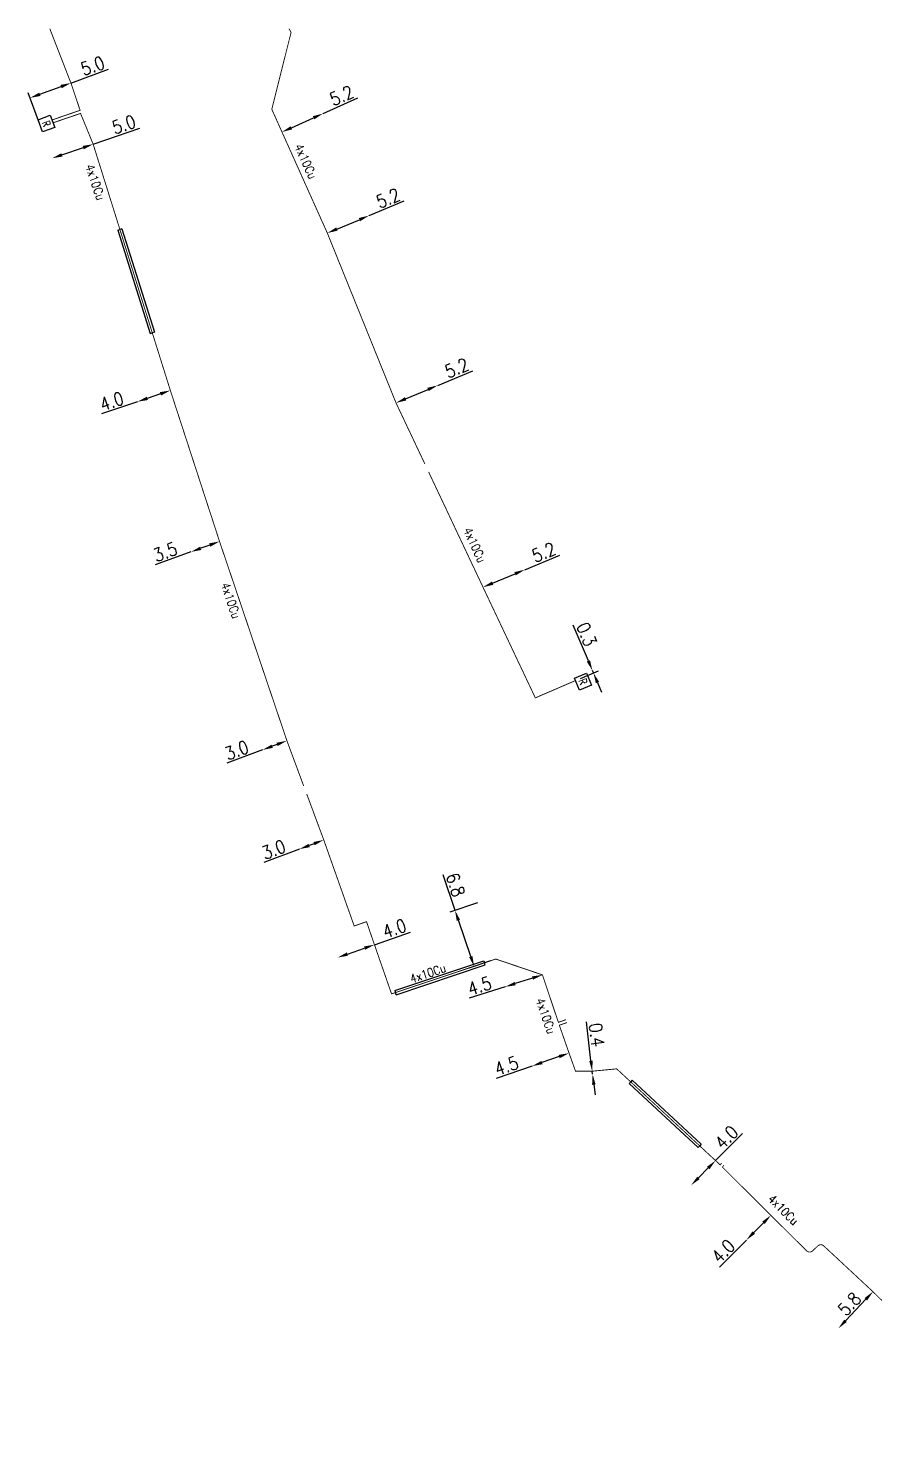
# Model space of a CAD drawing. Header units: millimetres. Extents: x 81122 to 82000, y 143040 to 144000.
# Drawn here: x 81122.5 to 81219.9, y 143837.7 to 144000 of the extents above; entities that cross this region are included whole.
import ezdxf
from ezdxf.enums import TextEntityAlignment as Align

# ---------------------------------------------------------------- set-up
doc = ezdxf.new("R2010")
doc.units = ezdxf.units.MM
doc.header["$PDMODE"] = 34
doc.linetypes.add('E_ST_Cu', pattern=[2000, 1000, 1000])
doc.layers.get('0').update_dxf_attribs({"linetype": 'CONTINUOUS'})
doc.layers.get('DEFPOINTS').update_dxf_attribs({"linetype": 'CONTINUOUS'})
for name, color, linetype in [('E_100', 3, 'CONTINUOUS'), ('E_200', 7, 'CONTINUOUS'), ('E_400', 7, 'CONTINUOUS')]:
    doc.layers.add(name, color=color, linetype=linetype)
doc.styles.add('M_ROMANS', font='ROMANS.shx', dxfattribs={"width": 0.75})
doc.styles.get("Standard").update_dxf_attribs({"font": 'romans.shx', "width": 0.85})
doc.dimstyles.get("Standard").update_dxf_attribs({"dimtxt": 1.5, "dimasz": 1.2, "dimexe": 0.625, "dimexo": 0.625, "dimgap": 0.25, "dimtad": 1, "dimdec": 1, "dimzin": 0, "dimdsep": 46, "dimtxsty": 'Standard', "dimcen": -0.5, "dimadec": 0, "dimazin": 0, "dimtfac": 1, "dimtdec": 1, "dimtmove": 0, "dimatfit": 3, "dimfxl": 0, "dimtolj": 1, "dimtzin": 0, "dimarcsym": 0})

# ---------------------------------------------------------------- blocks, each defined once
blk = doc.blocks.new('*D84')
at = {"layer": 'DEFPOINTS', "color": 0, "linetype": 'Continuous', "transparency": 16777216}
for p in [(81207.94, 143863.51), (81205.12, 143860.67), (81205.12, 143860.67)]:
    blk.add_point(p, dxfattribs=at)
at = {"layer": 'E_100', "color": 0, "linetype": 'Continuous', "lineweight": -2, "transparency": 16777216}
for p, q in [((81207.09, 143862.66), (81205.96, 143861.52)), ((81205.12, 143860.67), (81202.04, 143857.56))]:
    blk.add_line(p, q, dxfattribs=at)
at = {"layer": 'E_100', "color": 0, "linetype": 'Continuous', "transparency": 16777216}
for points in [[(81206.95, 143862.8), (81207.23, 143862.51), (81207.94, 143863.51)], [(81205.82, 143861.66), (81206.11, 143861.38), (81205.12, 143860.67)]]:
    blk.add_solid(points, dxfattribs=at)
at = {"layer": 'E_100', "color": 0, "linetype": 'Continuous', "transparency": 16777216, "insert": (81202.45, 143859.39), "char_height": 1.5, "attachment_point": 5, "rotation": 45.2472}
blk.add_mtext('\\A1;4.0', dxfattribs=at)
blk = doc.blocks.new('*D85')
at = {"layer": 'DEFPOINTS', "color": 0, "linetype": 'Continuous', "transparency": 16777216}
for p in [(81219.68, 143854.73), (81215.71, 143850.51), (81215.71, 143850.51)]:
    blk.add_point(p, dxfattribs=at)
at = {"layer": 'E_100', "color": 0, "linetype": 'Continuous', "lineweight": -2, "transparency": 16777216}
blk.add_line((81218.86, 143853.86), (81216.53, 143851.38), dxfattribs=at)
at = {"layer": 'E_100', "color": 0, "linetype": 'Continuous', "transparency": 16777216}
for points in [[(81218.72, 143854), (81219.01, 143853.72), (81219.68, 143854.73)], [(81216.39, 143851.52), (81216.68, 143851.25), (81215.71, 143850.51)]]:
    blk.add_solid(points, dxfattribs=at)
at = {"layer": 'E_100', "color": 0, "linetype": 'Continuous', "transparency": 16777216, "insert": (81216.97, 143853.31), "char_height": 1.5, "attachment_point": 5, "rotation": 46.7595}
blk.add_mtext('\\A1;5.8', dxfattribs=at)
blk = doc.blocks.new('*D86')
at = {"layer": 'DEFPOINTS', "color": 0, "linetype": 'Continuous', "transparency": 16777216}
for p in [(81184.72, 143882.17), (81180.47, 143880.68), (81180.47, 143880.68)]:
    blk.add_point(p, dxfattribs=at)
at = {"layer": 'E_100', "color": 0, "linetype": 'Continuous', "lineweight": -2, "transparency": 16777216}
for p, q in [((81183.58, 143881.77), (81181.6, 143881.08)), ((81180.47, 143880.68), (81176.34, 143879.24))]:
    blk.add_line(p, q, dxfattribs=at)
at = {"layer": 'E_100', "color": 0, "linetype": 'Continuous', "transparency": 16777216}
for points in [[(81183.52, 143881.96), (81183.65, 143881.58), (81184.72, 143882.17)], [(81181.54, 143881.27), (81181.67, 143880.89), (81180.47, 143880.68)]]:
    blk.add_solid(points, dxfattribs=at)
at = {"layer": 'E_100', "color": 0, "linetype": 'Continuous', "transparency": 16777216, "insert": (81177.51, 143880.71), "char_height": 1.5, "attachment_point": 5, "rotation": 19.2576}
blk.add_mtext('\\A1;4.5', dxfattribs=at)
blk = doc.blocks.new('*D87')
at = {"layer": 'DEFPOINTS', "color": 0, "linetype": 'Continuous', "transparency": 16777216}
for p in [(81177.37, 143889.8), (81177.37, 143889.8), (81181.66, 143891.17)]:
    blk.add_point(p, dxfattribs=at)
at = {"layer": 'E_100', "color": 0, "linetype": 'Continuous', "lineweight": -2, "transparency": 16777216}
for p, q in [((81177.37, 143889.8), (81173.21, 143888.48)), ((81180.52, 143890.8), (81178.52, 143890.17))]:
    blk.add_line(p, q, dxfattribs=at)
at = {"layer": 'E_100', "color": 0, "linetype": 'Continuous', "transparency": 16777216}
for points in [[(81178.46, 143890.36), (81178.58, 143889.97), (81177.37, 143889.8)], [(81180.46, 143890.99), (81180.58, 143890.61), (81181.66, 143891.17)]]:
    blk.add_solid(points, dxfattribs=at)
at = {"layer": 'E_100', "color": 0, "linetype": 'Continuous', "transparency": 16777216, "insert": (81174.42, 143889.91), "char_height": 1.5, "attachment_point": 5, "rotation": 17.6574}
blk.add_mtext('\\A1;4.5', dxfattribs=at)
blk = doc.blocks.new('*D88')
at = {"layer": 'DEFPOINTS', "color": 0, "linetype": 'Continuous', "transparency": 16777216}
for p in [(81201.58, 143869.81), (81198.76, 143866.97), (81198.76, 143866.97)]:
    blk.add_point(p, dxfattribs=at)
at = {"layer": 'E_100', "color": 0, "linetype": 'Continuous', "lineweight": -2, "transparency": 16777216}
for p, q in [((81201.58, 143869.81), (81204.66, 143872.91)), ((81199.61, 143867.82), (81200.73, 143868.96))]:
    blk.add_line(p, q, dxfattribs=at)
at = {"layer": 'E_100', "color": 0, "linetype": 'Continuous', "transparency": 16777216}
for points in [[(81200.59, 143869.1), (81200.87, 143868.81), (81201.58, 143869.81)], [(81199.47, 143867.96), (81199.75, 143867.68), (81198.76, 143866.97)]]:
    blk.add_solid(points, dxfattribs=at)
at = {"layer": 'E_100', "color": 0, "linetype": 'Continuous', "transparency": 16777216, "insert": (81202.83, 143872.49), "char_height": 1.5, "attachment_point": 5, "rotation": 45.2451}
blk.add_mtext('\\A1;4.0', dxfattribs=at)
blk = doc.blocks.new('*D89')
at = {"layer": 'DEFPOINTS', "color": 0, "linetype": 'Continuous', "transparency": 16777216}
for p in [(81174.79, 143899.67, 27.44), (81176.29, 143892.99, 27.66), (81173.8, 143892.14)]:
    blk.add_point(p, dxfattribs=at)
at = {"layer": 'E_100', "color": 0, "linetype": 'Continuous', "lineweight": -2, "transparency": 16777216}
for p, q in [((81171.6, 143898.59), (81170.22, 143902.67)), ((81174.2, 143899.47), (81171.01, 143898.38)), ((81173.41, 143893.28), (81171.99, 143897.45)), ((81175.69, 143892.79), (81173.2, 143891.94))]:
    blk.add_line(p, q, dxfattribs=at)
at = {"layer": 'E_100', "color": 0, "linetype": 'Continuous', "transparency": 16777216}
for points in [[(81172.18, 143897.51), (81171.8, 143897.38), (81171.6, 143898.59)], [(81173.6, 143893.34), (81173.22, 143893.22), (81173.8, 143892.14)]]:
    blk.add_solid(points, dxfattribs=at)
at = {"layer": 'E_100', "color": 0, "linetype": 'Continuous', "transparency": 16777216, "insert": (81171.66, 143901.52), "char_height": 1.5, "attachment_point": 5, "rotation": 288.7863}
blk.add_mtext('\\A1;6.8', dxfattribs=at)
blk = doc.blocks.new('*D90')
at = {"layer": 'DEFPOINTS', "color": 0, "linetype": 'Continuous', "transparency": 16777216}
for p in [(81156.5, 143906.69), (81153.7, 143905.63), (81153.7, 143905.63)]:
    blk.add_point(p, dxfattribs=at)
at = {"layer": 'E_100', "color": 0, "linetype": 'Continuous', "lineweight": -2, "transparency": 16777216}
for p, q in [((81155.38, 143906.26), (81154.82, 143906.05)), ((81153.7, 143905.63), (81149.61, 143904.08))]:
    blk.add_line(p, q, dxfattribs=at)
at = {"layer": 'E_100', "color": 0, "linetype": 'Continuous', "transparency": 16777216}
for points in [[(81154.75, 143906.24), (81154.89, 143905.86), (81153.7, 143905.63)], [(81155.31, 143906.45), (81155.45, 143906.08), (81156.5, 143906.69)]]:
    blk.add_solid(points, dxfattribs=at)
at = {"layer": 'E_100', "color": 0, "linetype": 'Continuous', "transparency": 16777216, "insert": (81150.74, 143905.58), "char_height": 1.5, "attachment_point": 5, "rotation": 20.7007}
blk.add_mtext('\\A1;3.0', dxfattribs=at)
blk = doc.blocks.new('*D91')
at = {"layer": 'DEFPOINTS', "color": 0, "linetype": 'Continuous', "transparency": 16777216}
for p in [(81162.33, 143894.64), (81158.09, 143893.16), (81158.09, 143893.16)]:
    blk.add_point(p, dxfattribs=at)
at = {"layer": 'E_100', "color": 0, "linetype": 'Continuous', "lineweight": -2, "transparency": 16777216}
for p, q in [((81162.33, 143894.64), (81166.46, 143896.08)), ((81159.22, 143893.56), (81161.2, 143894.25))]:
    blk.add_line(p, q, dxfattribs=at)
at = {"layer": 'E_100', "color": 0, "linetype": 'Continuous', "transparency": 16777216}
for points in [[(81161.14, 143894.44), (81161.27, 143894.06), (81162.33, 143894.64)], [(81159.16, 143893.75), (81159.29, 143893.37), (81158.09, 143893.16)]]:
    blk.add_solid(points, dxfattribs=at)
at = {"layer": 'E_100', "color": 0, "linetype": 'Continuous', "transparency": 16777216, "insert": (81164.63, 143896.51), "char_height": 1.5, "attachment_point": 5, "rotation": 19.2435}
blk.add_mtext('\\A1;4.0', dxfattribs=at)
blk = doc.blocks.new('*D92')
at = {"layer": 'DEFPOINTS', "color": 0, "linetype": 'Continuous', "transparency": 16777216}
for p in [(81152.26, 143918.1), (81149.45, 143917.04), (81149.45, 143917.04)]:
    blk.add_point(p, dxfattribs=at)
at = {"layer": 'E_100', "color": 0, "linetype": 'Continuous', "lineweight": -2, "transparency": 16777216}
for p, q in [((81151.13, 143917.67), (81150.57, 143917.46)), ((81149.45, 143917.04), (81145.36, 143915.5))]:
    blk.add_line(p, q, dxfattribs=at)
at = {"layer": 'E_100', "color": 0, "linetype": 'Continuous', "transparency": 16777216}
for points in [[(81150.5, 143917.65), (81150.64, 143917.28), (81149.45, 143917.04)], [(81151.06, 143917.86), (81151.2, 143917.49), (81152.26, 143918.1)]]:
    blk.add_solid(points, dxfattribs=at)
at = {"layer": 'E_100', "color": 0, "linetype": 'Continuous', "transparency": 16777216, "insert": (81146.49, 143917), "char_height": 1.5, "attachment_point": 5, "rotation": 20.6073}
blk.add_mtext('\\A1;3.0', dxfattribs=at)
blk = doc.blocks.new('*D93')
at = {"layer": 'DEFPOINTS', "color": 0, "linetype": 'Continuous', "transparency": 16777216}
for p in [(81144.51, 143941.02), (81141.22, 143939.82), (81141.22, 143939.82)]:
    blk.add_point(p, dxfattribs=at)
at = {"layer": 'E_100', "color": 0, "linetype": 'Continuous', "lineweight": -2, "transparency": 16777216}
for p, q in [((81143.38, 143940.61), (81142.35, 143940.23)), ((81141.22, 143939.82), (81137.11, 143938.32))]:
    blk.add_line(p, q, dxfattribs=at)
at = {"layer": 'E_100', "color": 0, "linetype": 'Continuous', "transparency": 16777216}
for points in [[(81142.28, 143940.42), (81142.41, 143940.04), (81141.22, 143939.82)], [(81143.31, 143940.8), (81143.45, 143940.42), (81144.51, 143941.02)]]:
    blk.add_solid(points, dxfattribs=at)
at = {"layer": 'E_100', "color": 0, "linetype": 'Continuous', "transparency": 16777216, "insert": (81138.26, 143939.81), "char_height": 1.5, "attachment_point": 5, "rotation": 20.0442}
blk.add_mtext('\\A1;3.5', dxfattribs=at)
blk = doc.blocks.new('*D94')
at = {"layer": 'DEFPOINTS', "color": 0, "linetype": 'Continuous', "transparency": 16777216}
for p in [(81138.85, 143958.39), (81135.07, 143957.09), (81135.07, 143957.09)]:
    blk.add_point(p, dxfattribs=at)
at = {"layer": 'E_100', "color": 0, "linetype": 'Continuous', "lineweight": -2, "transparency": 16777216}
for p, q in [((81137.72, 143958), (81136.2, 143957.48)), ((81135.07, 143957.09), (81130.93, 143955.68))]:
    blk.add_line(p, q, dxfattribs=at)
at = {"layer": 'E_100', "color": 0, "linetype": 'Continuous', "transparency": 16777216}
for points in [[(81137.65, 143958.19), (81137.78, 143957.81), (81138.85, 143958.39)], [(81136.14, 143957.67), (81136.27, 143957.29), (81135.07, 143957.09)]]:
    blk.add_solid(points, dxfattribs=at)
at = {"layer": 'E_100', "color": 0, "linetype": 'Continuous', "transparency": 16777216, "insert": (81132.11, 143957.14), "char_height": 1.5, "attachment_point": 5, "rotation": 18.8607}
blk.add_mtext('\\A1;4.0', dxfattribs=at)
blk = doc.blocks.new('*D95')
at = {"layer": 'DEFPOINTS', "color": 0, "linetype": 'Continuous', "transparency": 16777216}
for p in [(81129.97, 143986.71), (81125.24, 143985.09), (81125.24, 143985.09)]:
    blk.add_point(p, dxfattribs=at)
at = {"layer": 'E_100', "color": 0, "linetype": 'Continuous', "lineweight": -2, "transparency": 16777216}
for p, q in [((81129.97, 143986.71), (81135.33, 143988.54)), ((81126.38, 143985.48), (81128.84, 143986.32))]:
    blk.add_line(p, q, dxfattribs=at)
at = {"layer": 'E_100', "color": 0, "linetype": 'Continuous', "transparency": 16777216}
for points in [[(81126.31, 143985.67), (81126.44, 143985.29), (81125.24, 143985.09)], [(81128.77, 143986.51), (81128.9, 143986.13), (81129.97, 143986.71)]]:
    blk.add_solid(points, dxfattribs=at)
at = {"layer": 'E_100', "color": 0, "linetype": 'Continuous', "transparency": 16777216, "insert": (81133.5, 143988.97), "char_height": 1.5, "attachment_point": 5, "rotation": 18.8777}
blk.add_mtext('\\A1;5.0', dxfattribs=at)
blk = doc.blocks.new('E_200_01')
at = {"color": 0, "linetype": 'Continuous', "flags": 128}
blk.add_lwpolyline([(-0.75, -0.75), (-0.75, 0.75), (0.75, 0.75), (0.75, -0.75)], close=True, dxfattribs=at)
at = {"color": 0, "linetype": 'Continuous', "style": 'M_ROMANS', "width": 0.75}
blk.add_text('R', height=0.9, dxfattribs=at).set_placement((0, 0), align=Align.MIDDLE)
at = {"color": 0, "linetype": 'Continuous', "style": 'M_ROMANS', "width": 0.75, "flags": 3}
for tag, p in [('DEF_LEG', (0, -5)), ('DEF_COUP', (0, -7.5)), ('DEF_TYPE', (0, -10))]:
    blk.add_attdef(tag, text='', height=1.2, dxfattribs=at).set_placement(p, align=Align.MIDDLE)
blk = doc.blocks.new('*D96')
at = {"layer": 'DEFPOINTS', "color": 0, "linetype": 'Continuous', "transparency": 16777216}
for p in [(81169.61, 143958.97), (81169.61, 143958.97), (81164.81, 143956.96)]:
    blk.add_point(p, dxfattribs=at)
at = {"layer": 'E_100', "color": 0, "linetype": 'Continuous', "lineweight": -2, "transparency": 16777216}
for p, q in [((81169.61, 143958.97), (81173.64, 143960.66)), ((81165.92, 143957.42), (81168.5, 143958.51))]:
    blk.add_line(p, q, dxfattribs=at)
at = {"layer": 'E_100', "color": 0, "linetype": 'Continuous', "transparency": 16777216}
for points in [[(81168.42, 143958.69), (81168.58, 143958.32), (81169.61, 143958.97)], [(81165.84, 143957.61), (81165.99, 143957.24), (81164.81, 143956.96)]]:
    blk.add_solid(points, dxfattribs=at)
at = {"layer": 'E_100', "color": 0, "linetype": 'Continuous', "transparency": 16777216, "insert": (81171.79, 143960.97), "char_height": 1.5, "attachment_point": 5, "rotation": 22.7102}
blk.add_mtext('\\A1;5.2', dxfattribs=at)
blk = doc.blocks.new('*D97')
at = {"layer": 'DEFPOINTS', "color": 0, "linetype": 'Continuous', "transparency": 16777216}
for p in [(81179.62, 143937.77), (81179.62, 143937.77), (81174.82, 143935.76)]:
    blk.add_point(p, dxfattribs=at)
at = {"layer": 'E_100', "color": 0, "linetype": 'Continuous', "lineweight": -2, "transparency": 16777216}
for p, q in [((81179.62, 143937.77), (81183.65, 143939.46)), ((81175.93, 143936.23), (81178.51, 143937.31))]:
    blk.add_line(p, q, dxfattribs=at)
at = {"layer": 'E_100', "color": 0, "linetype": 'Continuous', "transparency": 16777216}
for points in [[(81178.44, 143937.49), (81178.59, 143937.12), (81179.62, 143937.77)], [(81175.85, 143936.41), (81176.01, 143936.04), (81174.82, 143935.76)]]:
    blk.add_solid(points, dxfattribs=at)
at = {"layer": 'E_100', "color": 0, "linetype": 'Continuous', "transparency": 16777216, "insert": (81181.8, 143939.77), "char_height": 1.5, "attachment_point": 5, "rotation": 22.7102}
blk.add_mtext('\\A1;5.2', dxfattribs=at)
blk = doc.blocks.new('*D98')
at = {"layer": 'DEFPOINTS', "color": 0, "linetype": 'Continuous', "transparency": 16777216}
for p in [(81161.71, 143978.5), (81161.71, 143978.5), (81156.91, 143976.49)]:
    blk.add_point(p, dxfattribs=at)
at = {"layer": 'E_100', "color": 0, "linetype": 'Continuous', "lineweight": -2, "transparency": 16777216}
for p, q in [((81161.71, 143978.5), (81165.74, 143980.19)), ((81158.02, 143976.95), (81160.6, 143978.03))]:
    blk.add_line(p, q, dxfattribs=at)
at = {"layer": 'E_100', "color": 0, "linetype": 'Continuous', "transparency": 16777216}
for points in [[(81160.53, 143978.22), (81160.68, 143977.85), (81161.71, 143978.5)], [(81157.94, 143977.14), (81158.1, 143976.77), (81156.91, 143976.49)]]:
    blk.add_solid(points, dxfattribs=at)
at = {"layer": 'E_100', "color": 0, "linetype": 'Continuous', "transparency": 16777216, "insert": (81163.89, 143980.5), "char_height": 1.5, "attachment_point": 5, "rotation": 22.7102}
blk.add_mtext('\\A1;5.2', dxfattribs=at)
blk = doc.blocks.new('*D99')
at = {"layer": 'DEFPOINTS', "color": 0, "linetype": 'Continuous', "transparency": 16777216}
for p in [(81156.42, 143990.24), (81156.42, 143990.24), (81151.68, 143988.11)]:
    blk.add_point(p, dxfattribs=at)
at = {"layer": 'E_100', "color": 0, "linetype": 'Continuous', "lineweight": -2, "transparency": 16777216}
for p, q in [((81156.42, 143990.24), (81160.41, 143992.04)), ((81152.77, 143988.6), (81155.33, 143989.75))]:
    blk.add_line(p, q, dxfattribs=at)
at = {"layer": 'E_100', "color": 0, "linetype": 'Continuous', "transparency": 16777216}
for points in [[(81152.69, 143988.78), (81152.86, 143988.42), (81151.68, 143988.11)], [(81155.24, 143989.93), (81155.41, 143989.57), (81156.42, 143990.24)]]:
    blk.add_solid(points, dxfattribs=at)
at = {"layer": 'E_100', "color": 0, "linetype": 'Continuous', "transparency": 16777216, "insert": (81158.55, 143992.3), "char_height": 1.5, "attachment_point": 5, "rotation": 24.2424}
blk.add_mtext('\\A1;5.2', dxfattribs=at)
blk = doc.blocks.new('*D100')
at = {"layer": 'DEFPOINTS', "color": 0, "linetype": 'Continuous', "transparency": 16777216}
for p in [(81187.38, 143880.09), (81187.38, 143880.09), (81187.43, 143879.74, 28)]:
    blk.add_point(p, dxfattribs=at)
at = {"layer": 'E_100', "color": 0, "linetype": 'Continuous', "lineweight": -2, "transparency": 16777216}
for p, q in [((81187.24, 143881.28), (81186.71, 143885.75)), ((81187.43, 143879.74), (81187.38, 143880.09)), ((81187.57, 143878.55), (81187.71, 143877.36))]:
    blk.add_line(p, q, dxfattribs=at)
at = {"layer": 'E_100', "color": 0, "linetype": 'Continuous', "transparency": 16777216}
for points in [[(81187.44, 143881.31), (81187.04, 143881.26), (81187.38, 143880.09)], [(81187.77, 143878.57), (81187.37, 143878.52), (81187.43, 143879.74)]]:
    blk.add_solid(points, dxfattribs=at)
at = {"layer": 'E_100', "color": 0, "linetype": 'Continuous', "transparency": 16777216, "insert": (81187.89, 143884.26), "char_height": 1.5, "attachment_point": 5, "rotation": 276.8069}
blk.add_mtext('\\A1;0.4', dxfattribs=at)
blk = doc.blocks.new('*D101')
at = {"layer": 'DEFPOINTS', "color": 0, "linetype": 'Continuous', "transparency": 16777216}
for p in [(81127.41, 143993.75), (81127.41, 143993.75), (81123.88, 143988.82)]:
    blk.add_point(p, dxfattribs=at)
at = {"layer": 'E_100', "color": 0, "linetype": 'Continuous', "lineweight": -2, "transparency": 16777216}
for p, q in [((81127.41, 143993.75), (81131.74, 143995.33)), ((81123.67, 143989.41), (81122.5, 143992.63)), ((81123.84, 143992.45), (81126.28, 143993.34))]:
    blk.add_line(p, q, dxfattribs=at)
at = {"layer": 'E_100', "color": 0, "linetype": 'Continuous', "transparency": 16777216}
for points in [[(81126.21, 143993.53), (81126.35, 143993.15), (81127.41, 143993.75)], [(81123.77, 143992.64), (81123.91, 143992.26), (81122.71, 143992.04)]]:
    blk.add_solid(points, dxfattribs=at)
at = {"layer": 'E_100', "color": 0, "linetype": 'Continuous', "transparency": 16777216, "insert": (81129.91, 143995.72), "char_height": 1.5, "attachment_point": 5, "rotation": 19.9869}
blk.add_mtext('\\A1;5.0', dxfattribs=at)
blk = doc.blocks.new('*D102')
at = {"layer": 'DEFPOINTS', "color": 0, "linetype": 'Continuous', "transparency": 16777216}
for p in [(81187.41, 143926.17), (81187.53, 143925.89), (81185.47, 143925.02)]:
    blk.add_point(p, dxfattribs=at)
at = {"layer": 'E_100', "color": 0, "linetype": 'Continuous', "lineweight": -2, "transparency": 16777216}
for p, q in [((81186.94, 143927.28), (81185.2, 143931.4)), ((81186.04, 143925.26), (81188.11, 143926.14)), ((81187.53, 143925.89), (81187.41, 143926.17)), ((81188, 143924.79), (81188.47, 143923.68))]:
    blk.add_line(p, q, dxfattribs=at)
at = {"layer": 'E_100', "color": 0, "linetype": 'Continuous', "transparency": 16777216}
for points in [[(81187.13, 143927.36), (81186.76, 143927.2), (81187.41, 143926.17)], [(81188.18, 143924.87), (81187.81, 143924.71), (81187.53, 143925.89)]]:
    blk.add_solid(points, dxfattribs=at)
at = {"layer": 'E_100', "color": 0, "linetype": 'Continuous', "transparency": 16777216, "insert": (81186.74, 143930.33), "char_height": 1.5, "attachment_point": 5, "rotation": 292.9887}
blk.add_mtext('\\A1;0.3', dxfattribs=at)

msp = doc.modelspace()

# ---------------------------------------------------------------- linework, layer by layer
at = {"layer": 'E_100', "linetype": 'E_ST_Cu', "const_width": 0.1, "flags": 128}
for points in [[(81124.98, 144000), (81127.41, 143993.75), (81128.47, 143990.61), (81125.24, 143989.5)], [(81152.5, 144000), (81152.74, 143999.57), (81152.74, 143999.57), (81152.74, 143999.57), (81152.74, 143999.57), (81150.52, 143990.73), (81151.69, 143988.12), (81156.91, 143976.49), (81164.81, 143956.96), (81168.14, 143949.92)], [(81184.37, 143886.02), (81183.49, 143885.71), (81181.66, 143891.17), (81176.29, 143892.99), (81164.3, 143888.98), (81162.33, 143894.64), (81161.42, 143897.29), (81160, 143896.79), (81156.5, 143906.69), (81156.5, 143906.69), (81154.54, 143911.97)], [(81184.47, 143885.68), (81183.6, 143885.38), (81184.72, 143882.17), (81185.46, 143880.1), (81187.38, 143880.09), (81190.2, 143880.36), (81202.11, 143869.31), (81202.27, 143869.51)]]:
    msp.add_lwpolyline(points, dxfattribs=at)
at = {"layer": 'E_100', "linetype": 'E_ST_Cu', "flags": 128}
for points in [[(81154.19, 143912.9, 0.1, 0.1, 0), (81152.26, 143918.1, 0.1, 0.1, 0), (81144.51, 143941.02, 0.1, 0.1, 0), (81138.85, 143958.39, 0.1, 0.1, 0), (81129.97, 143986.71, 0.1, 0.1, 0), (81128.52, 143990.25, 0.1, 0.1, 0), (81125.35, 143989.17, 0, 0, 0)], [(81168.56, 143949.02, 0.1, 0.1, 0), (81174.82, 143935.76, 0.1, 0.1, 0), (81174.82, 143935.76, 0.1, 0.1, 0), (81180.84, 143923.03, 0.1, 0.1, 0), (81185.46, 143925.02, 0, 0, 0)], [(81202.52, 143869.26, 0.1, 0.1, 0), (81202.36, 143869.06, 0.1, 0.1, 0), (81202.36, 143869.06, 0.1, 0.1, 0), (81207.94, 143863.51, 0.1, 0.1, 0), (81212.05, 143859.43, 0.1, 0.1, 0.40724), (81212.75, 143859.43, 0.1, 0.1, 0), (81213.33, 143859.99, 0.1, 0.1, -0.397915), (81214.02, 143860, 0.1, 0.1, 0), (81219.68, 143854.73, 0.1, 0.1, 0), (81228.95, 143845.63, 0.1, 0.1, 0), (81228.93, 143842.08, 0.1, 0.1, 0), (81229.64, 143841.37, 0.1, 0.1, 0), (81230.54, 143840.52, 0.1, 0.1, 0), (81230.54, 143840.52, 0.1, 0.1, -0.43953), (81230.54, 143839.78, 0.1, 0.1, 0), (81228.58, 143837.75, 0, 0, 0)]]:
    msp.add_lwpolyline(points, format="xyseb", dxfattribs=at)
at = {"layer": 'E_400', "color": 7}
for p, q in [((81132.81, 143976.83), (81133.04, 143976.91)), ((81132.81, 143976.83), (81136.53, 143964.95)), ((81133.28, 143976.98), (81133.04, 143976.91)), ((81133.28, 143976.98), (81137.01, 143965.1)), ((81136.53, 143964.95), (81136.77, 143965.03)), ((81137.01, 143965.1), (81136.77, 143965.03)), ((81164.68, 143889.37), (81174.91, 143892.79)), ((81164.84, 143888.89), (81175.07, 143892.32)), ((81174.91, 143892.79), (81174.99, 143892.55)), ((81175.07, 143892.32), (81174.99, 143892.55)), ((81164.68, 143889.37), (81164.76, 143889.13)), ((81164.84, 143888.89), (81164.76, 143889.13)), ((81191.64, 143878.69), (81191.81, 143878.87)), ((81191.64, 143878.69), (81199.59, 143871.31)), ((81191.98, 143879.05), (81191.81, 143878.87)), ((81191.98, 143879.05), (81199.93, 143871.68)), ((81199.59, 143871.31), (81199.76, 143871.49)), ((81199.93, 143871.68), (81199.76, 143871.49))]:
    msp.add_line(p, q, dxfattribs=at)

# ---------------------------------------------------------------- block references
at = {"layer": 'E_200'}
for p, rotation in [((81124.59, 143989.08), 289.9869439326777), ((81186.33, 143924.9), 292.8355775833244)]:
    msp.add_blockref('E_200_01', p, dxfattribs=dict(at, rotation=rotation))

# ---------------------------------------------------------------- texts
at = {"layer": 'E_100', "linetype": 'Continuous', "width": 0.85}
for rotation, p in [(294.5497, (81154.43, 143984.74)), (288.6719, (81130.21, 143982.35)), (294.5497, (81173.87, 143940.61)), (288.6719, (81145.81, 143934.22)), (18.5253, (81168.48, 143891.35)), (289.3607, (81182.04, 143886.45)), (315.1117, (81209.37, 143864.15))]:
    msp.add_text('4x10Cu', height=1, rotation=rotation, dxfattribs=at).set_placement(p, align=Align.MIDDLE)

# ---------------------------------------------------------------- dimensions: what is measured, and where the dimension line sits
at = {"layer": 'E_100', "linetype": 'Continuous'}
for base, p1, p2, angle, picture, middle in [((81127.41, 143993.75), (81123.88, 143988.82), (81127.41, 143993.75), 199.9869, '*D101', (81130.25, 143994.78)), ((81156.42, 143990.24), (81151.68, 143988.11), (81156.42, 143990.24), 204.2424, '*D99', (81158.96, 143991.39)), ((81125.24, 143985.09), (81129.97, 143986.71), (81125.24, 143985.09), 18.8777, '*D95', (81133.83, 143988.02)), ((81161.71, 143978.5), (81156.91, 143976.49), (81161.71, 143978.5), 202.7102, '*D98', (81164.28, 143979.57)), ((81169.61, 143958.97), (81164.81, 143956.96), (81169.61, 143958.97), 202.7102, '*D96', (81172.18, 143960.04)), ((81135.07, 143957.09), (81138.85, 143958.39), (81135.07, 143957.09), 18.8607, '*D94', (81132.43, 143956.19)), ((81141.22, 143939.82), (81144.51, 143941.02), (81141.22, 143939.82), 20.0442, '*D93', (81138.6, 143938.87)), ((81179.62, 143937.77), (81174.82, 143935.76), (81179.62, 143937.77), 202.7102, '*D97', (81182.19, 143938.85)), ((81187.53, 143925.89), (81187.41, 143926.17), (81185.47, 143925.02), 112.9887, '*D102', (81185.82, 143929.94)), ((81149.45, 143917.04), (81152.26, 143918.1), (81149.45, 143917.04), 20.6073, '*D92', (81146.84, 143916.06)), ((81153.7, 143905.63), (81156.5, 143906.69), (81153.7, 143905.63), 20.7007, '*D90', (81151.09, 143904.64)), ((81173.8, 143892.14), (81174.79, 143899.67, 27.44), (81176.29, 143892.99, 27.66), 108.7863, '*D89', (81170.72, 143901.19)), ((81177.37, 143889.8, 27.75), (81181.66, 143891.17, 27.75), (81177.37, 143889.8, 27.75), 17.6574, '*D87', (81174.72, 143888.96, 27.75)), ((81187.38, 143880.09), (81187.43, 143879.74, 28), (81187.38, 143880.09), 276.8069, '*D100', (81186.9, 143884.14)), ((81180.47, 143880.68, -0.03), (81184.72, 143882.17, -0.03), (81180.47, 143880.68, -0.03), 19.2576, '*D86', (81177.84, 143879.76, -0.03)), ((81198.76, 143866.97), (81201.58, 143869.81), (81198.76, 143866.97), 45.2451, '*D88', (81203.54, 143871.79)), ((81205.12, 143860.67), (81207.94, 143863.51), (81205.12, 143860.67), 45.2472, '*D84', (81203.16, 143858.69)), ((81215.71, 143850.51), (81219.68, 143854.73), (81215.71, 143850.51), 46.7595, '*D85', (81217.7, 143852.62))]:
    dim = msp.add_linear_dim(base=base, p1=p1, p2=p2, angle=angle, dimstyle='Standard', dxfattribs=at)
    dim.commit()
    dim.dimension.update_dxf_attribs({"geometry": picture, "text_midpoint": middle, "dimtype": 160})
dim = msp.add_linear_dim(base=(81158.09, 143893.16), p1=(81162.33, 143894.64), p2=(81158.09, 143893.16), angle=19.2435, text='4.0', dimstyle='Standard', dxfattribs=at)
dim.commit()
dim.dimension.update_dxf_attribs({"geometry": '*D91', "text_midpoint": (81164.96, 143895.56), "dimtype": 160})

doc.saveas('drawing.dxf')
